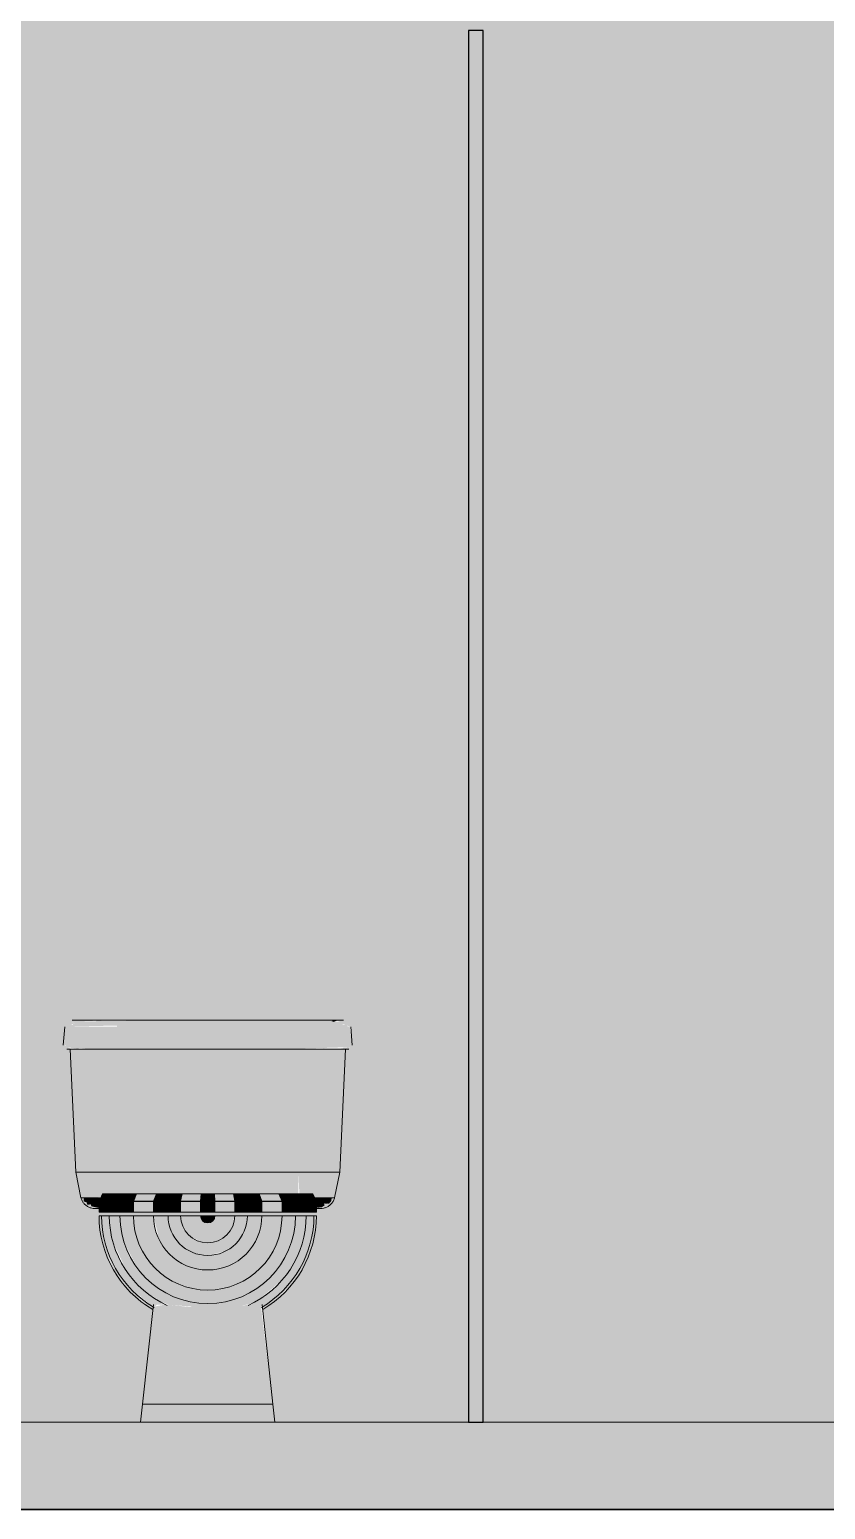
# Model space of a CAD drawing. Header units: inches. Extents: x -54880 to -186, y -132 to 853.
# Drawn here: x -15470.8 to -15415.8, y -6 to 96.1 of the extents above; entities that cross this region are included whole.
import ezdxf

# ---------------------------------------------------------------- set-up
doc = ezdxf.new("R2010")
doc.units = ezdxf.units.IN
doc.header["$MEASUREMENT"] = 0
for name, color, linetype, lineweight in [('C-BLDG-PADS', 91, 'Continuous', 9), ('C-TOPO', 7, 'Continuous', 9), ('I-WALL', 2, 'Continuous', 9), ('P-SANR-FIXT', 6, 'Continuous', 9)]:
    doc.layers.add(name, color=color, linetype=linetype, lineweight=lineweight)

# ---------------------------------------------------------------- blocks, each defined once
blk = doc.blocks.new('Toilet-Domestic-3D - Toilet-Domestic-3D-V253-Section 1')
at = {"layer": 'P-SANR-FIXT'}
for points in [[(22602.61, 27.29), (22606.05, 27.37), (22606.05, 27.69), (22603.13, 27.65), (22602.99, 27.58), (22603.13, 27.52), (22602.88, 27.49), (22603.04, 27.42), (22602.75, 27.39)], [(22606.05, 27.29), (22618.55, 27.29), (22618.55, 27.75), (22606.05, 27.69), (22606.05, 27.41)], [(22620.74, 27.29), (22621.99, 27.29), (22621.86, 27.39), (22621.59, 27.44), (22621.95, 27.57), (22620.42, 27.72), (22618.55, 27.69), (22618.55, 27.29), (22620.68, 27.29)], [(22621, 27.62), (22621.3, 27.75), (22620.82, 27.68), (22620.91, 27.65)], [(22603.86, 26.02), (22606.05, 26.02), (22606.05, 27.29), (22602.44, 27.29), (22602.33, 26.02), (22603.52, 26.02)], [(22606.05, 26.02), (22618.55, 26.02), (22618.55, 27.29), (22606.05, 27.29)], [(22618.55, 26.02), (22622.28, 26.02), (22622.1, 27.29), (22618.55, 27.29)], [(22606.05, 25.77), (22606.05, 26.02), (22602.51, 26.02), (22602.46, 25.88), (22603.34, 25.77), (22603.46, 25.83), (22603.86, 25.78), (22605.2, 25.78)], [(22606.05, 17.25), (22606.05, 25.75), (22602.8, 25.75), (22603.19, 17.25), (22605.5, 17.25)], [(22618.55, 25.75), (22618.55, 26.02), (22606.05, 26.02), (22606.05, 25.75), (22617.66, 25.75)], [(22606.05, 17.25), (22618.55, 17.25), (22618.55, 25.75), (22606.05, 25.75), (22606.05, 20.18)], [(22619.65, 17.25), (22621.42, 17.25), (22621.8, 25.75), (22618.55, 25.75), (22618.55, 17.25), (22619.1, 17.25)], [(22604.49, 15.49), (22604.96, 15.56), (22605.07, 15.75), (22606.05, 15.75), (22606.05, 17.25), (22603.19, 17.25), (22603.55, 15.49), (22604.28, 15.49)], [(22618.36, 15.75), (22618.55, 15.75), (22618.55, 17.25), (22606.05, 17.25), (22606.05, 15.75), (22618.13, 15.75)], [(22619.68, 15.49), (22621.06, 15.49), (22621.42, 17.25), (22618.55, 17.25), (22618.63, 15.75), (22619.56, 15.74), (22619.68, 15.49)], [(22604.76, 14.79), (22604.8, 14.88), (22604.84, 15.32), (22604.93, 15.49), (22603.74, 15.49), (22603.74, 15.23), (22603.93, 15.18), (22603.99, 15.01), (22604.21, 15.03), (22604.28, 14.9)], [(22604.98, 15.25), (22604.98, 15.25), (22605.22, 15.75), (22605.05, 15.75), (22604.81, 15.25)], [(22605.52, 15.25), (22605.52, 15.25), (22605.75, 15.75), (22605.22, 15.75), (22604.98, 15.25)], [(22606.24, 15.25), (22606.25, 15.25), (22606.47, 15.75), (22605.75, 15.75), (22605.52, 15.25)], [(22606.25, 15.25), (22607.18, 15.25), (22607.39, 15.75), (22606.47, 15.75), (22606.36, 15.49)], [(22607.97, 15.25), (22608.57, 15.25), (22608.76, 15.75), (22607.39, 15.75), (22607.18, 15.25)], [(22609.56, 15.25), (22609.72, 15.75), (22608.76, 15.75), (22608.57, 15.25), (22609.56, 15.25)], [(22610.43, 15.25), (22610.43, 15.25), (22610.54, 15.75), (22609.72, 15.75), (22609.56, 15.25)], [(22611.8, 15.25), (22611.85, 15.75), (22610.54, 15.75), (22610.43, 15.25), (22611.8, 15.25)], [(22612.8, 15.25), (22612.76, 15.75), (22611.85, 15.75), (22611.8, 15.25)], [(22614.18, 15.25), (22614.07, 15.75), (22612.76, 15.75), (22612.81, 15.25)], [(22615.04, 15.25), (22614.89, 15.75), (22614.07, 15.75), (22614.18, 15.25)], [(22615.04, 15.25), (22616.04, 15.25), (22615.85, 15.75), (22614.89, 15.75), (22615.04, 15.25)], [(22617.43, 15.25), (22617.21, 15.75), (22615.85, 15.75), (22616.04, 15.25)], [(22618.36, 15.25), (22618.13, 15.75), (22617.21, 15.75), (22617.43, 15.25), (22617.66, 15.25)], [(22619.09, 15.25), (22618.85, 15.75), (22618.13, 15.75), (22618.36, 15.25)], [(22619.63, 15.25), (22619.38, 15.75), (22618.85, 15.75), (22619.09, 15.25)], [(22619.63, 15.25), (22619.8, 15.25), (22619.55, 15.75), (22619.38, 15.75), (22619.63, 15.25)], [(22619.8, 14.79), (22620.18, 14.84), (22620.37, 14.97), (22620.32, 15.09), (22620.68, 15.09), (22620.81, 15.23), (22620.87, 15.49), (22619.68, 15.49), (22619.8, 15.18), (22619.8, 14.81)], [(22604.8, 14.5), (22604.98, 14.5), (22604.98, 15.25), (22604.8, 15.25)], [(22604.98, 14.5), (22605.52, 14.5), (22605.52, 15.25), (22604.98, 15.25)], [(22605.52, 14.5), (22606.24, 14.5), (22606.24, 15.25), (22605.52, 15.25)], [(22606.24, 14.5), (22607.18, 14.5), (22607.18, 15.25), (22606.24, 15.25)], [(22607.97, 14.5), (22608.56, 14.5), (22608.56, 15.25), (22607.18, 15.25), (22607.18, 14.5)], [(22608.56, 14.5), (22609.56, 14.5), (22609.56, 15.25), (22608.56, 15.25)], [(22609.56, 14.5), (22610.43, 14.5), (22610.43, 15.25), (22609.56, 15.25)], [(22610.43, 14.5), (22611.8, 14.5), (22611.8, 15.25), (22610.43, 15.25)], [(22612.8, 14.5), (22612.8, 15.25), (22611.8, 15.25), (22611.8, 14.5)], [(22614.18, 14.5), (22614.18, 15.25), (22612.8, 15.25), (22612.81, 14.5)], [(22615.04, 14.5), (22615.04, 15.25), (22614.18, 15.25), (22614.18, 14.5)], [(22615.04, 14.5), (22616.04, 14.5), (22616.04, 15.25), (22615.04, 15.25)], [(22616.04, 14.5), (22617.43, 14.5), (22617.43, 15.25), (22616.04, 15.25)], [(22617.66, 14.5), (22618.36, 14.5), (22618.36, 15.25), (22617.43, 15.25), (22617.43, 14.5)], [(22618.36, 14.5), (22619.09, 14.5), (22619.09, 15.25), (22618.36, 15.25)], [(22619.09, 14.5), (22619.63, 14.5), (22619.63, 15.25), (22619.09, 15.25)], [(22619.63, 14.5), (22619.8, 14.5), (22619.8, 15.25), (22619.63, 15.25)], [(22612.83, 7.94), (22614.19, 8.04), (22614.31, 8.03), (22615.12, 8.13), (22615.7, 8.37), (22617.27, 9.67), (22618.18, 10.86), (22618.86, 12.49), (22619.09, 14.25), (22618.36, 14.25), (22618.12, 12.54), (22617.25, 10.8), (22616.27, 9.67), (22614.82, 8.74), (22613.17, 8.25), (22611.44, 8.25), (22609.79, 8.74), (22608.33, 9.67), (22607.2, 10.97), (22606.49, 12.54), (22606.24, 14.25), (22605.52, 14.25), (22605.75, 12.49), (22606.62, 10.6), (22607.5, 9.45), (22609.01, 8.33), (22609.66, 8.1), (22611.78, 7.94), (22612.81, 7.94)], [(22613.17, 8.25), (22614.82, 8.74), (22616.27, 9.67), (22617.4, 10.97), (22618.12, 12.54), (22618.36, 14.25), (22617.43, 14.25), (22617.22, 12.81), (22616.62, 11.48), (22615.66, 10.38), (22614.43, 9.59), (22612.81, 9.17), (22611.57, 9.17), (22610.17, 9.59), (22608.95, 10.38), (22607.97, 11.52), (22607.38, 12.81), (22607.18, 14.25), (22606.24, 14.25), (22606.49, 12.54), (22607.35, 10.8), (22608.33, 9.67), (22609.79, 8.74), (22611.44, 8.25), (22612.81, 8.25)], [(22612.81, 9.17), (22613.03, 9.17), (22614.43, 9.59), (22615.66, 10.38), (22616.62, 11.48), (22617.22, 12.81), (22617.43, 14.25), (22616.04, 14.25), (22615.82, 12.97), (22615.17, 11.85), (22614.17, 11.01), (22612.81, 10.57), (22611.65, 10.57), (22610.43, 11.01), (22609.44, 11.85), (22608.79, 12.97), (22608.56, 14.25), (22607.18, 14.25), (22607.38, 12.81), (22607.99, 11.48), (22608.95, 10.38), (22610.17, 9.59), (22611.57, 9.17)], [(22612.95, 10.57), (22614.17, 11.01), (22615.17, 11.85), (22615.82, 12.97), (22616.04, 14.25), (22615.04, 14.25), (22614.83, 13.2), (22614.24, 12.31), (22613.35, 11.72), (22612.3, 11.51), (22611.25, 11.72), (22610.37, 12.31), (22609.77, 13.2), (22609.56, 14.25), (22608.56, 14.25), (22608.91, 12.76), (22609.44, 11.85), (22610.43, 11.01), (22611.65, 10.57), (22612.81, 10.57)], [(22612.3, 11.51), (22613.47, 11.8), (22614.24, 12.31), (22614.83, 13.2), (22615.04, 14.25), (22614.18, 14.25), (22613.99, 13.44), (22613.35, 12.73), (22612.72, 12.42), (22611.89, 12.42), (22611.13, 12.79), (22610.61, 13.44), (22610.43, 14.25), (22609.56, 14.25), (22609.77, 13.2), (22610.37, 12.31), (22611.25, 11.72), (22612.21, 11.53)], [(22612.66, 12.42), (22612.81, 12.47), (22613.47, 12.79), (22613.99, 13.44), (22614.14, 14.25), (22612.8, 14.25), (22612.57, 13.86), (22612.21, 13.79), (22611.91, 13.98), (22611.8, 14.25), (22610.43, 14.25), (22610.61, 13.44), (22611.13, 12.79), (22611.95, 12.42), (22612.39, 12.42)], [(22612.3, 13.75), (22612.66, 13.9), (22612.8, 14.25), (22611.8, 14.25), (22611.95, 13.9)], [(22607.8, 1.25), (22616.8, 1.25), (22615.98, 7.97), (22615.83, 8.11), (22610.98, 7.96), (22609.41, 8.13), (22608.54, 7.97), (22607.82, 1.43)], [(22607.67, 0), (22616.94, 0), (22616.8, 1.25), (22607.8, 1.25)]]:
    blk.add_hatch(color=256, dxfattribs=at).paths.add_polyline_path(points, flags=0)
h = blk.add_hatch(color=256, dxfattribs=at)
h.paths.add_polyline_path([(22604.98, 25.75), (22604.9, 25.79), (22604.96, 25.75)], flags=0)
h.paths.add_polyline_path([(22606.05, 25.75), (22606.05, 25.77), (22605.56, 25.77)], flags=0)
h.paths.add_polyline_path([(22603.3, 27.66), (22605.32, 27.7), (22603.3, 27.68)], flags=0)
h.paths.add_polyline_path([(22605.06, 27.71), (22605.26, 27.74), (22605.19, 27.71)], flags=0)
h = blk.add_hatch(color=256, dxfattribs=at)
h.paths.add_polyline_path([(22619.63, 25.75), (22619.11, 25.77), (22619.4, 25.75)], flags=0)
h.paths.add_polyline_path([(22620.6, 25.75), (22620.24, 25.8), (22620.37, 25.75)], flags=0)
h.paths.add_polyline_path([(22618.55, 25.77), (22622.14, 25.88), (22622.1, 26.02), (22618.55, 26.02), (22618.55, 25.83)], flags=0)
h = blk.add_hatch(color=256, dxfattribs=at)
h.paths.add_polyline_path([(22608.52, 7.83), (22608.61, 7.97), (22607.97, 8.37), (22606.78, 9.45), (22605.75, 11.03), (22605.19, 12.5), (22604.98, 14.25), (22604.8, 14.25), (22605.02, 12.46), (22605.82, 10.54), (22606.82, 9.16), (22608.27, 7.96)], flags=0)
h.paths.add_polyline_path([(22616.09, 7.83), (22616.73, 8.22), (22618.04, 9.45), (22618.97, 10.85), (22619.58, 12.46), (22619.8, 14.25), (22619.63, 14.25), (22619.42, 12.5), (22618.76, 10.8), (22617.66, 9.28), (22616.28, 8.13), (22616.07, 7.97), (22616.08, 7.88)], flags=0)
h = blk.add_hatch(color=256, dxfattribs=at)
h.paths.add_polyline_path([(22615.98, 7.97), (22616.46, 8.22), (22617.83, 9.45), (22618.79, 10.85), (22619.42, 12.5), (22619.63, 14.25), (22619.09, 14.25), (22618.86, 12.49), (22618.14, 10.8), (22617.1, 9.45), (22615.7, 8.37), (22615.19, 8.13), (22615.94, 8)], flags=0)
h.paths.add_polyline_path([(22608.62, 7.97), (22608.78, 8.11), (22609.48, 8.13), (22608.91, 8.37), (22607.33, 9.67), (22606.42, 10.86), (22605.75, 12.49), (22605.52, 14.25), (22604.98, 14.25), (22605.19, 12.5), (22605.85, 10.8), (22606.82, 9.39), (22608.32, 8.13), (22608.61, 7.97)], flags=0)
for p, q in [((22603.3, 27.75), (22606.05, 27.75)), ((22603.3, 27.75), (22606.05, 27.75)), ((22618.55, 27.75), (22606.05, 27.75)), ((22618.55, 27.75), (22621.3, 27.75)), ((22618.55, 27.75), (22621.3, 27.75)), ((22602.44, 27.29), (22602.33, 26.02)), ((22622.28, 26.02), (22622.17, 27.29)), ((22602.8, 25.75), (22603.19, 17.25)), ((22602.8, 25.75), (22603.99, 25.75)), ((22606.05, 25.75), (22618.55, 25.75)), ((22620.61, 25.75), (22621.8, 25.75)), ((22621.42, 17.25), (22621.8, 25.75)), ((22603.19, 17.25), (22603.55, 15.49)), ((22603.19, 17.25), (22606.05, 17.25)), ((22606.05, 17.25), (22618.55, 17.25)), ((22618.55, 17.25), (22621.42, 17.25)), ((22621.06, 15.49), (22621.42, 17.25)), ((22603.55, 15.49), (22604.91, 15.49)), ((22605.05, 15.75), (22604.8, 15.24)), ((22605.22, 15.75), (22604.98, 15.24)), ((22605.05, 15.75), (22605.22, 15.75)), ((22605.22, 15.75), (22605.75, 15.75)), ((22605.75, 15.75), (22605.52, 15.24)), ((22605.75, 15.75), (22606.47, 15.75)), ((22606.47, 15.75), (22606.24, 15.24)), ((22606.47, 15.75), (22607.39, 15.75)), ((22607.39, 15.75), (22607.18, 15.24)), ((22607.39, 15.75), (22608.76, 15.75)), ((22608.76, 15.75), (22608.57, 15.25)), ((22608.76, 15.75), (22609.72, 15.75)), ((22609.72, 15.75), (22609.56, 15.25)), ((22609.72, 15.75), (22610.54, 15.75)), ((22610.54, 15.75), (22610.43, 15.25)), ((22610.54, 15.75), (22611.85, 15.75)), ((22611.85, 15.75), (22611.8, 15.25)), ((22611.85, 15.75), (22612.76, 15.75)), ((22612.76, 15.75), (22614.07, 15.75)), ((22612.76, 15.75), (22612.8, 15.25)), ((22614.07, 15.75), (22614.89, 15.75)), ((22614.07, 15.75), (22614.18, 15.25)), ((22614.89, 15.75), (22615.85, 15.75)), ((22614.89, 15.75), (22615.04, 15.25)), ((22615.85, 15.75), (22617.21, 15.75)), ((22615.85, 15.75), (22616.04, 15.25)), ((22617.21, 15.75), (22618.13, 15.75)), ((22617.21, 15.75), (22617.43, 15.24)), ((22618.13, 15.75), (22618.85, 15.75)), ((22618.13, 15.75), (22618.36, 15.24)), ((22618.85, 15.75), (22619.38, 15.75)), ((22618.85, 15.75), (22619.09, 15.24)), ((22619.38, 15.75), (22619.55, 15.75)), ((22619.38, 15.75), (22619.63, 15.24)), ((22619.55, 15.75), (22619.8, 15.24)), ((22619.7, 15.49), (22621.06, 15.49)), ((22604.8, 15.25), (22604.98, 15.25)), ((22604.8, 15.25), (22604.8, 14.5)), ((22604.98, 15.24), (22604.8, 15.24)), ((22604.98, 14.5), (22604.8, 14.5)), ((22604.98, 15.25), (22605.52, 15.25)), ((22605.52, 15.24), (22604.98, 15.24)), ((22604.98, 15.24), (22604.98, 14.5)), ((22605.52, 14.5), (22604.98, 14.5)), ((22605.52, 15.25), (22606.24, 15.25)), ((22606.24, 15.24), (22605.52, 15.24)), ((22605.52, 15.24), (22605.52, 14.5)), ((22606.24, 14.5), (22605.52, 14.5)), ((22607.18, 15.24), (22606.24, 15.24)), ((22606.24, 15.24), (22606.24, 14.5)), ((22607.18, 14.5), (22606.24, 14.5)), ((22606.25, 15.25), (22607.18, 15.25)), ((22607.18, 15.25), (22608.56, 15.25)), ((22608.56, 15.24), (22607.18, 15.24)), ((22607.18, 15.24), (22607.18, 14.5)), ((22608.56, 14.5), (22607.18, 14.5)), ((22609.56, 15.24), (22608.56, 15.24)), ((22608.56, 15.24), (22608.56, 14.5)), ((22609.56, 14.5), (22608.56, 14.5)), ((22608.57, 15.25), (22609.56, 15.25)), ((22609.56, 15.25), (22610.43, 15.25)), ((22610.43, 15.24), (22609.56, 15.24)), ((22609.56, 15.24), (22609.56, 14.5)), ((22610.43, 14.5), (22609.56, 14.5)), ((22610.43, 15.25), (22611.8, 15.25)), ((22611.8, 15.24), (22610.43, 15.24)), ((22610.43, 15.24), (22610.43, 14.5)), ((22611.8, 14.5), (22610.43, 14.5)), ((22611.8, 15.25), (22612.8, 15.25)), ((22612.8, 15.24), (22611.8, 15.24)), ((22611.8, 15.24), (22611.8, 14.5)), ((22612.8, 14.5), (22611.8, 14.5)), ((22612.8, 15.25), (22614.18, 15.25)), ((22614.18, 15.24), (22612.8, 15.24)), ((22612.8, 15.24), (22612.8, 14.5)), ((22614.18, 14.5), (22612.8, 14.5)), ((22614.18, 15.25), (22615.04, 15.25)), ((22615.04, 15.24), (22614.18, 15.24)), ((22614.18, 15.24), (22614.18, 14.5)), ((22615.04, 14.5), (22614.18, 14.5)), ((22615.04, 15.25), (22616.04, 15.25)), ((22616.04, 15.24), (22615.04, 15.24)), ((22615.04, 15.24), (22615.04, 14.5)), ((22616.04, 14.5), (22615.04, 14.5)), ((22616.04, 15.25), (22617.43, 15.25)), ((22617.43, 15.24), (22616.04, 15.24)), ((22616.04, 15.24), (22616.04, 14.5)), ((22617.43, 14.5), (22616.04, 14.5)), ((22617.43, 15.25), (22618.36, 15.25)), ((22618.36, 15.24), (22617.43, 15.24)), ((22617.43, 15.24), (22617.43, 14.5)), ((22618.36, 14.5), (22617.43, 14.5)), ((22618.36, 15.25), (22619.09, 15.25)), ((22619.09, 15.24), (22618.36, 15.24)), ((22618.36, 15.24), (22618.36, 14.5)), ((22619.09, 14.5), (22618.36, 14.5)), ((22619.09, 15.25), (22619.63, 15.25)), ((22619.63, 15.24), (22619.09, 15.24)), ((22619.09, 15.24), (22619.09, 14.5)), ((22619.63, 14.5), (22619.09, 14.5)), ((22619.63, 15.25), (22619.8, 15.25)), ((22619.8, 15.24), (22619.63, 15.24)), ((22619.63, 15.24), (22619.63, 14.5)), ((22619.8, 14.5), (22619.63, 14.5)), ((22619.8, 15.25), (22619.8, 14.5)), ((22604.8, 14.25), (22604.98, 14.25)), ((22604.98, 14.25), (22605.52, 14.25)), ((22605.52, 14.25), (22606.24, 14.25)), ((22606.24, 14.25), (22607.18, 14.25)), ((22607.18, 14.25), (22608.56, 14.25)), ((22608.56, 14.25), (22609.56, 14.25)), ((22609.56, 14.25), (22610.43, 14.25)), ((22610.43, 14.25), (22611.8, 14.25)), ((22611.8, 14.25), (22612.3, 14.25)), ((22612.3, 14.25), (22612.8, 14.25)), ((22612.8, 14.25), (22614.18, 14.25)), ((22614.18, 14.25), (22615.04, 14.25)), ((22615.04, 14.25), (22616.04, 14.25)), ((22616.04, 14.25), (22617.43, 14.25)), ((22617.43, 14.25), (22618.36, 14.25)), ((22618.36, 14.25), (22619.09, 14.25)), ((22619.09, 14.25), (22619.63, 14.25)), ((22619.63, 14.25), (22619.8, 14.25)), ((22608.55, 8.13), (22607.8, 1.25)), ((22616.8, 1.25), (22616.05, 8.13)), ((22607.8, 1.25), (22607.67, 0)), ((22608.66, 1.25), (22607.8, 1.25)), ((22607.8, 1.25), (22608.02, 1.25)), ((22608.02, 1.25), (22612.3, 1.25)), ((22609.66, 1.25), (22608.66, 1.25)), ((22610.91, 1.25), (22609.66, 1.25)), ((22612.3, 1.25), (22610.91, 1.25)), ((22613.69, 1.25), (22612.3, 1.25)), ((22612.3, 1.25), (22613.69, 1.25)), ((22614.95, 1.25), (22613.69, 1.25)), ((22613.69, 1.25), (22614.95, 1.25)), ((22615.94, 1.25), (22614.95, 1.25)), ((22614.95, 1.25), (22615.94, 1.25)), ((22616.58, 1.25), (22615.94, 1.25)), ((22615.94, 1.25), (22616.58, 1.25)), ((22616.8, 1.25), (22616.58, 1.25)), ((22616.58, 1.25), (22616.8, 1.25)), ((22616.94, 0), (22616.8, 1.25)), ((22607.67, 0), (22616.94, 0))]:
    blk.add_line(p, q, dxfattribs=at)
at = {"layer": 'P-SANR-FIXT', "flags": 128}
for points in [[(22606.05, 27.75), (22605.93, 27.75), (22605.8, 27.75), (22605.68, 27.75), (22605.56, 27.75), (22605.43, 27.75), (22605.31, 27.75), (22605.19, 27.75), (22605.07, 27.75), (22604.95, 27.75), (22604.84, 27.75), (22604.73, 27.75), (22604.61, 27.75), (22604.5, 27.75), (22604.4, 27.75), (22604.29, 27.75), (22604.19, 27.75), (22604.09, 27.75), (22604, 27.75), (22603.91, 27.75), (22603.82, 27.75), (22603.73, 27.75), (22603.65, 27.75), (22603.57, 27.75), (22603.5, 27.75), (22603.43, 27.75), (22603.36, 27.75), (22603.3, 27.75), (22603.25, 27.75), (22603.2, 27.75), (22603.15, 27.75), (22603.1, 27.75), (22603.07, 27.75), (22603.03, 27.75), (22603, 27.75), (22602.98, 27.75), (22602.96, 27.75), (22602.95, 27.75), (22602.94, 27.75), (22602.94, 27.75), (22602.94, 27.75)], [(22621.67, 27.75), (22621.67, 27.75), (22621.66, 27.75), (22621.65, 27.75), (22621.63, 27.75), (22621.61, 27.75), (22621.58, 27.75), (22621.55, 27.75), (22621.51, 27.75), (22621.47, 27.75), (22621.42, 27.75), (22621.37, 27.75), (22621.32, 27.75), (22621.26, 27.75), (22621.19, 27.75), (22621.13, 27.75), (22621.05, 27.75), (22620.98, 27.75), (22620.9, 27.75), (22620.81, 27.75), (22620.72, 27.75), (22620.63, 27.75), (22620.54, 27.75), (22620.44, 27.75), (22620.34, 27.75), (22620.24, 27.75), (22620.13, 27.75), (22620.02, 27.75), (22619.91, 27.75), (22619.8, 27.75), (22619.68, 27.75), (22619.57, 27.75), (22619.45, 27.75), (22619.33, 27.75), (22619.2, 27.75), (22619.08, 27.75), (22618.96, 27.75), (22618.84, 27.75), (22618.71, 27.75), (22618.59, 27.75), (22618.55, 27.75)], [(22602.58, 25.75), (22602.58, 25.75), (22602.59, 25.75), (22602.6, 25.75), (22602.62, 25.75), (22602.64, 25.75), (22602.68, 25.75), (22602.71, 25.75), (22602.75, 25.75), (22602.8, 25.75), (22602.85, 25.75), (22602.91, 25.75), (22602.97, 25.75), (22603.04, 25.75), (22603.11, 25.75), (22603.18, 25.75), (22603.26, 25.75), (22603.35, 25.75), (22603.44, 25.75), (22603.53, 25.75), (22603.63, 25.75), (22603.73, 25.75), (22603.84, 25.75), (22603.95, 25.75), (22604.06, 25.75), (22604.17, 25.75), (22604.29, 25.75), (22604.41, 25.75), (22604.54, 25.75), (22604.66, 25.75), (22604.79, 25.75), (22604.92, 25.75), (22605.06, 25.75), (22605.19, 25.75), (22605.33, 25.75), (22605.46, 25.75), (22605.6, 25.75), (22605.74, 25.75), (22605.88, 25.75), (22606.02, 25.75), (22606.05, 25.75)], [(22618.55, 25.75), (22618.69, 25.75), (22618.83, 25.75), (22618.97, 25.75), (22619.11, 25.75), (22619.24, 25.75), (22619.38, 25.75), (22619.51, 25.75), (22619.65, 25.75), (22619.78, 25.75), (22619.91, 25.75), (22620.03, 25.75), (22620.16, 25.75), (22620.28, 25.75), (22620.4, 25.75), (22620.52, 25.75), (22620.63, 25.75), (22620.74, 25.75), (22620.85, 25.75), (22620.95, 25.75), (22621.05, 25.75), (22621.14, 25.75), (22621.23, 25.75), (22621.32, 25.75), (22621.4, 25.75), (22621.48, 25.75), (22621.55, 25.75), (22621.62, 25.75), (22621.68, 25.75), (22621.74, 25.75), (22621.79, 25.75), (22621.84, 25.75), (22621.88, 25.75), (22621.92, 25.75), (22621.95, 25.75), (22621.98, 25.75), (22622, 25.75), (22622.02, 25.75), (22622.03, 25.75), (22622.03, 25.75), (22622.03, 25.75)], [(22604.52, 14.75), (22604.52, 14.75), (22604.52, 14.75), (22604.53, 14.75), (22604.53, 14.75), (22604.55, 14.75), (22604.56, 14.75), (22604.58, 14.75), (22604.59, 14.75), (22604.61, 14.75), (22604.64, 14.75), (22604.66, 14.75), (22604.69, 14.75), (22604.72, 14.75), (22604.75, 14.75), (22604.78, 14.75)], [(22619.81, 14.75), (22619.85, 14.75), (22619.88, 14.75), (22619.91, 14.75), (22619.94, 14.75), (22619.96, 14.75), (22619.99, 14.75), (22620.01, 14.75), (22620.03, 14.75), (22620.04, 14.75), (22620.06, 14.75), (22620.07, 14.75), (22620.08, 14.75), (22620.08, 14.75), (22620.09, 14.75), (22620.09, 14.75)]]:
    blk.add_lwpolyline(points, dxfattribs=at)
at = {"layer": 'P-SANR-FIXT'}
for radius, start, end in [(7.5, 180, 239.5977), (7.33, 180, 239.6408), (6.79, 180, 245.7328), (6.06, 180, 0), (5.13, 180, 0), (3.74, 180, 0), (2.74, 180, 0), (1.87, 180, 0), (0.5, 180, 0), (6.79, 294.2672, 0), (7.33, 300.3592, 0), (7.5, 300.4023, 0)]:
    blk.add_arc((22612.3, 14.25), radius, start, end, dxfattribs=at)
for points, knots in [([(22603.55, 15.49), (22603.57, 15.42), (22603.61, 15.32), (22603.68, 15.19), (22603.75, 15.11), (22603.82, 15.03), (22603.91, 14.96), (22604, 14.89), (22604.09, 14.84), (22604.19, 14.8), (22604.33, 14.76), (22604.44, 14.75), (22604.52, 14.75)], [-1, -1, -1, -1, -0.833333, -0.75, -0.666667, -0.583333, -0.5, -0.416667, -0.333333, -0.25, -0.166667, 0, 0, 0, 0]), ([(22620.09, 14.75), (22620.16, 14.75), (22620.27, 14.76), (22620.41, 14.8), (22620.51, 14.84), (22620.61, 14.89), (22620.7, 14.96), (22620.78, 15.03), (22620.86, 15.11), (22620.92, 15.19), (22621, 15.32), (22621.04, 15.42), (22621.06, 15.49)], [0, 0, 0, 0, 0.166667, 0.25, 0.333333, 0.416667, 0.5, 0.583333, 0.666667, 0.75, 0.833333, 1, 1, 1, 1])]:
    blk.add_open_spline(points, degree=3, knots=knots, dxfattribs=at)

msp = doc.modelspace()

# ---------------------------------------------------------------- hatches: boundary and pattern name
at = {"layer": 'C-BLDG-PADS'}
h = msp.add_hatch(dxfattribs=at)
h.set_pattern_fill('FP_17', color=256, style=0, pattern_type=2)
h.set_pattern_definition([(50, (22007.28, 102), (55.0854, -4.81984), [5.76, -63.36]), (355, (22007.28, 102), (-10.65569, 57.76853), [4.608, -50.688]), (100.451, (22011.873, 101.6), (44.42947, 52.94866), [4.895, -53.848]), (46.184, (22007.28, 117.36), (81.96444, -12.71212), [8.64, -95.04]), (96.636, (22014.11, 116.3), (71.7815, 74.81238), [7.343, -80.772]), (351.184, (22007.28, 117.36), (71.78195, 74.81243), [6.912, -76.032]), (21, (22014.96, 113.52), (45.84207, -30.92146), [5.76, -63.36]), (326, (22014.96, 113.52), (18.687064, 55.69148), [4.608, -50.688]), (71.451, (22018.783, 110.943), (64.52891, 24.77011), [4.895, -53.848]), (37.5, (22007.282, 102), (0.933895, 25.566816), [2.534, -47.539, 2.534, -48.922, -50.88]), (37.5, (22007.282, 102), (0.933895, 25.566816), [-101.53, 2.534, -48.346]), (7.5, (22007.282, 102), (20.20404, 30.291303), [2.534, -26.803, 2.534, -46.387, -19.392]), (7.5, (22007.282, 102), (20.20404, 30.291303), [-78.259, 2.534, -16.858]), (327.5, (21990.156, 102), (40.997785, -1.732403), [2.534, -16.666, 2.534, -57.37, -79.488]), (327.5, (21990.156, 102), (40.997785, -1.732403), [-79.104, 2.534, -76.954]), (317.5, (21982.476, 102), (44.788883, 7.68784), [2.534, -22.426, 2.534, -37.248, -56.448]), (317.5, (21982.476, 102), (44.788883, 7.68784), [-64.742, 2.534, -53.914])])
h.paths.add_polyline_path([(-15346.58876, -6), (-15272.45888, -6), (-15272.45888, 0), (-16949.45888, 0), (-16949.45888, -6), (-15385.32251, -6)], flags=0)
at = {"layer": 'I-WALL'}
h = msp.add_hatch(color=256, dxfattribs=at)
h.paths.add_polyline_path([(-15646.50575, 0), (-15551.45888, 0), (-15551.45888, 29.5), (-15646.50575, 29.5), (-15646.50575, 20.18088)], flags=0)
h.paths.add_polyline_path([(-15476.45888, 0), (-15463.09524, 0.00001), (-15462.24141, 7.82677), (-15462.95888, 8.28981), (-15464.25221, 9.53664), (-15465.13052, 10.84558), (-15465.78456, 12.81442), (-15465.95888, 14.25), (-15450.95888, 14.25), (-15451.17681, 12.45513), (-15451.9723, 10.54097), (-15453.10657, 9.04489), (-15454.29741, 8.02565), (-15454.67634, 7.82677), (-15453.82251, 0), (-15440.45888, 0), (-15440.45888, 96), (-15439.45888, 96), (-15439.45888, 0), (-15402.59524, 0.00001), (-15401.74141, 7.82677), (-15402.45888, 8.28981), (-15403.75221, 9.53664), (-15404.68938, 11.00079), (-15405.28456, 12.81442), (-15405.45888, 14.25), (-15390.45888, 14.25), (-15390.67681, 12.45513), (-15391.4723, 10.54097), (-15392.47552, 9.16099), (-15393.79741, 8.02565), (-15394.17634, 7.82677), (-15393.32251, 0), (-15380.08388, 0), (-15380.08388, 96), (-15375.33388, 96), (-15375.33388, 0), (-15274.74628, 0.0625), (-15274.74628, 143.19527), (-15285.96392, 143.66267), (-15286.18498, 143.57111), (-15286.34388, 142.98545), (-15286.2652, 134.62257), (-15286.18498, 134.42889), (-15285.80138, 134.27), (-15284.45888, 134.27), (-15284.45888, 134), (-15288.45888, 134), (-15288.45888, 134.27), (-15287.11638, 134.27), (-15286.7219, 134.45513), (-15286.57388, 134.8125), (-15286.65255, 143.37743), (-15286.73277, 143.57111), (-15287.11638, 143.71069), (-15646.50575, 158.68525), (-15646.44979, 126.48112), (-15644.35922, 126.48112), (-15642.31434, 126.04646), (-15640.40451, 125.19615), (-15638.7132, 123.96734), (-15637.31434, 122.41375), (-15636.26905, 120.60326), (-15635.62303, 118.61501), (-15635.40451, 116.5359), (-15635.62303, 114.45678), (-15636.26905, 112.46853), (-15637.31434, 110.65804), (-15638.7132, 109.10445), (-15640.40451, 107.87564), (-15642.31434, 107.02533), (-15644.35922, 106.59068), (-15646.50575, 106.59068), (-15646.50575, 31), (-15551.45888, 31), (-15551.45888, 96), (-15550.45888, 96), (-15550.45888, 0), (-15514.45888, 0), (-15514.45888, 96), (-15513.45888, 96), (-15513.45888, 0), (-15477.45888, 0), (-15477.45888, 96), (-15476.45888, 96), (-15476.45888, 1.42588)], flags=0)
h.paths.add_polyline_path([(-15458.95888, 14.5), (-15465.95888, 14.5), (-15466.00048, 14.79265), (-15466.51316, 14.94854), (-15466.64283, 15.0216), (-15466.77204, 15.02633), (-15466.86794, 15.18886), (-15467.01858, 15.23121), (-15467.07862, 15.49118), (-15467.21268, 15.49213), (-15467.57251, 17.25), (-15467.91829, 25.75), (-15468.01992, 25.82116), (-15468.28628, 25.91751), (-15468.29838, 26.02179), (-15468.4351, 26.02179), (-15468.25272, 27.29358), (-15468.1469, 27.29358), (-15467.88492, 27.40474), (-15467.79981, 27.4634), (-15467.68314, 27.51326), (-15467.77555, 27.57592), (-15467.63173, 27.65149), (-15464.70888, 27.75), (-15449.44499, 27.67144), (-15449.04919, 27.48781), (-15449.03126, 27.4046), (-15448.88484, 27.37883), (-15448.66503, 27.29358), (-15448.59392, 27.29358), (-15448.48265, 26.02179), (-15448.66503, 26.02179), (-15448.66503, 25.87026), (-15449.28432, 25.81463), (-15448.95888, 25.75), (-15449.45423, 16.71755), (-15449.70527, 15.49118), (-15449.89584, 15.49118), (-15449.95223, 15.22914), (-15450.18398, 15.04494), (-15450.27492, 15.09075), (-15450.43856, 15.03381), (-15450.43856, 14.93792), (-15450.76253, 14.81433), (-15450.95888, 14.77199), (-15450.95888, 14.5), (-15458.94509, 14.5)], flags=0)
h.paths.add_polyline_path([(-15404.68938, 14.5), (-15405.45888, 14.5), (-15405.50048, 14.79265), (-15406.01316, 14.94854), (-15406.14283, 15.0216), (-15406.27204, 15.02633), (-15406.36794, 15.18886), (-15406.51858, 15.23121), (-15406.57862, 15.49118), (-15406.71268, 15.49213), (-15407.07251, 17.25), (-15407.41829, 25.75), (-15407.51992, 25.82116), (-15407.78628, 25.91751), (-15407.79838, 26.02179), (-15407.9351, 26.02179), (-15407.75272, 27.29358), (-15407.6469, 27.29358), (-15407.36534, 27.40641), (-15407.36856, 27.48781), (-15407.18314, 27.51326), (-15407.27555, 27.57592), (-15407.13343, 27.65139), (-15404.20888, 27.75), (-15388.94499, 27.67144), (-15388.54919, 27.48781), (-15388.53126, 27.4046), (-15388.38484, 27.37883), (-15388.16503, 27.29358), (-15388.09392, 27.29358), (-15387.98265, 26.02179), (-15388.16503, 26.02179), (-15388.16503, 25.87026), (-15388.78432, 25.81463), (-15388.45888, 25.75), (-15388.95423, 16.71755), (-15389.20527, 15.49118), (-15389.39584, 15.49118), (-15389.45223, 15.22914), (-15389.7042, 15.06289), (-15389.77492, 15.09075), (-15389.93856, 15.03381), (-15389.93856, 14.93792), (-15390.26253, 14.81433), (-15390.45888, 14.77199), (-15390.45888, 14.5), (-15404.65749, 14.5)], flags=0)
h.paths.add_polyline_path([(-15532.45888, 17), (-15534.46645, 17.31964), (-15536.1195, 18.06107), (-15537.5064, 19.17767), (-15538.52105, 20.5), (-15539.23633, 22.3096), (-15539.45888, 24), (-15539.45888, 48), (-15539.30663, 48.76537), (-15538.87309, 49.41421), (-15538.22424, 49.84776), (-15537.22424, 50), (-15527.41373, 49.99102), (-15526.69351, 49.84776), (-15526.04466, 49.41421), (-15525.61112, 48.76537), (-15525.45888, 48), (-15525.45888, 24), (-15525.69739, 22.18827), (-15526.45888, 20.41897), (-15527.50913, 19.05025), (-15528.95888, 17.93782), (-15530.64714, 17.23852), (-15531.60499, 17.11242)], flags=0)
h.paths.add_polyline_path([(-15495.45888, 17), (-15497.27061, 17.23852), (-15499.1195, 18.06107), (-15500.5064, 19.17767), (-15501.52376, 20.50653), (-15502.23633, 22.3096), (-15502.45888, 24), (-15502.45888, 48), (-15502.30663, 48.76537), (-15501.87309, 49.41421), (-15501.22424, 49.84776), (-15500.22424, 50), (-15490.45888, 50), (-15489.6319, 49.8066), (-15489.04466, 49.41421), (-15488.61112, 48.76537), (-15488.45888, 48), (-15488.45888, 24), (-15488.69739, 22.18827), (-15489.45888, 20.41897), (-15490.50913, 19.05025), (-15491.95888, 17.93782), (-15493.7705, 17.22228), (-15494.60499, 17.11242)], flags=0)
h.paths.add_polyline_path([(-15276.03341, 45.51791), (-15276.10371, 45.6017), (-15275.56825, 46.051), (-15275.56825, 48.37128), (-15275.45888, 48.36719), (-15275.45888, 46), (-15275.64638, 45.84267)], flags=0)
h.paths.add_polyline_path([(-15282.88434, 45.51791), (-15283.45888, 46.051), (-15283.45888, 48.36719), (-15283.3495, 48.36719), (-15283.2714, 45.98547), (-15282.81404, 45.6017)], flags=0)
h.paths.add_polyline_path([(-15275.64632, 48.44531), (-15283.2714, 48.44531), (-15283.27138, 48.55469), (-15275.64638, 48.55469)], flags=0)
h.paths.add_polyline_path([(-15282.88434, 96.12728), (-15283.45888, 96.66038), (-15283.45888, 98.97656), (-15283.3495, 98.97656), (-15283.2714, 96.59485), (-15282.81404, 96.21107)], flags=0)
h.paths.add_polyline_path([(-15276.03341, 96.12728), (-15276.10371, 96.21107), (-15275.56825, 96.66038), (-15275.56825, 98.98066), (-15275.45888, 98.97656), (-15275.45888, 96.60937), (-15275.64638, 96.45204)], flags=0)
h.paths.add_polyline_path([(-15276.10371, 99.05469), (-15283.2714, 99.05469), (-15283.2714, 99.16406), (-15275.64638, 99.16406), (-15275.64632, 99.05469), (-15276.03341, 99.05469)], flags=0)
h.paths.add_polyline_path([(-15619.33269, 106.59068), (-15621.37757, 107.02533), (-15623.2874, 107.87564), (-15624.97871, 109.10445), (-15626.37757, 110.65804), (-15627.42286, 112.46853), (-15628.06888, 114.45678), (-15628.2874, 116.5359), (-15628.06888, 118.61501), (-15627.40844, 120.62823), (-15626.37757, 122.41375), (-15624.97871, 123.96734), (-15623.2874, 125.19615), (-15621.37757, 126.04646), (-15619.33269, 126.48112), (-15617.24212, 126.48112), (-15615.19723, 126.04646), (-15613.2874, 125.19615), (-15611.5961, 123.96734), (-15610.19723, 122.41375), (-15609.15195, 120.60326), (-15608.50593, 118.61501), (-15608.2874, 116.5359), (-15608.50593, 114.45678), (-15609.15195, 112.46853), (-15610.19723, 110.65804), (-15611.5961, 109.10445), (-15613.2874, 107.87564), (-15615.19723, 107.02533), (-15617.24212, 106.59068), (-15617.72501, 106.59068)], flags=0)
h.paths.add_polyline_path([(-15274.74628, 152.95373), (-15274.74628, 153.67929), (-15646.50575, 169.13563), (-15646.50575, 168.44371), (-15275.20857, 152.97299)], flags=0)
msp.add_hatch(color=256, dxfattribs=at).paths.add_polyline_path([(-15440.45888, 0), (-15439.45888, 0), (-15439.45888, 96), (-15440.45888, 96), (-15440.45888, 20.18088)], flags=0)

# ---------------------------------------------------------------- linework, layer by layer
at = {"layer": 'C-BLDG-PADS'}
for p, q in [((-15463.09524, 0), (-16949.45888, 0)), ((-15402.59524, 0), (-15453.82251, 0)), ((-16949.45888, -6), (-15272.45888, -6))]:
    msp.add_line(p, q, dxfattribs=at)
at = {"layer": 'C-TOPO'}
msp.add_line((-15649.4736, -6.00628), (-15272.45944, -6.00628), dxfattribs=at)
at = {"layer": 'C-TOPO', "lineweight": 35}
msp.add_line((-15649.47196, -6.00628), (-15272.45888, -6.00628), dxfattribs=at)
at = {"layer": 'I-WALL', "lineweight": 25}
for p, q in [((-15440.45888, 96), (-15440.45888, 0)), ((-15439.45888, 96), (-15440.45888, 96)), ((-15439.45888, 0), (-15439.45888, 96)), ((-15440.45888, 0), (-15439.45888, 0))]:
    msp.add_line(p, q, dxfattribs=at)

# ---------------------------------------------------------------- block references
at = {"layer": 'P-SANR-FIXT'}
msp.add_blockref('Toilet-Domestic-3D - Toilet-Domestic-3D-V253-Section 1', (-38070.76169, 0), dxfattribs=at)

doc.saveas('drawing.dxf')
